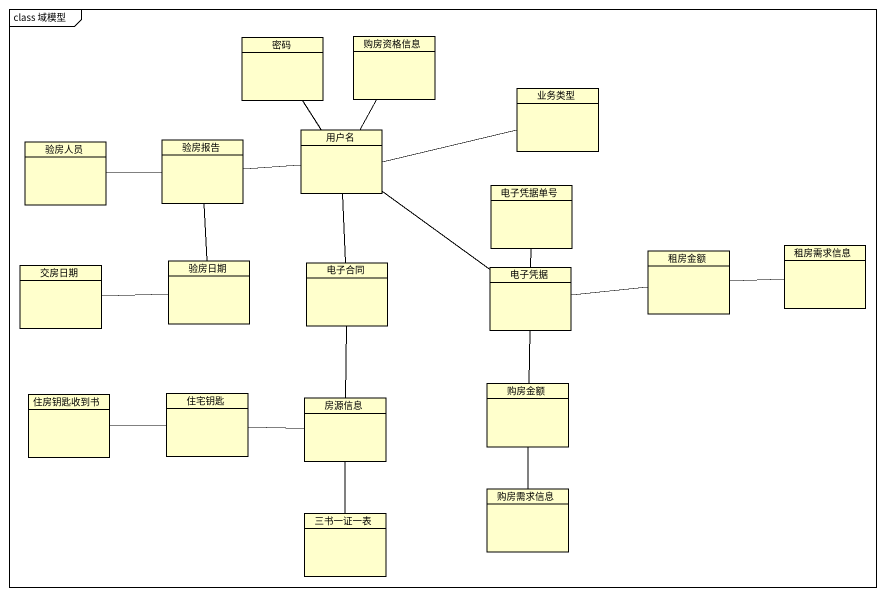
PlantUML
@startuml
mainframe class 域模型
hide circle
hide empty members
class 密码
class 购房资格信息
class 业务类型
class 用户名
class 验房人员
class 验房报告
class 电子凭据单号
class 租房金额
class 租房需求信息
class 交房日期
class 验房日期
class 电子合同
class 电子凭据
class 住房钥匙收到书
class 住宅钥匙
class 房源信息
class 购房金额
class 购房需求信息
class 三书一证一表
购房资格信息 -- 用户名
用户名 -up- 密码
用户名 -right- 业务类型
用户名 -- 电子凭据
验房报告 -right- 用户名
验房报告 -left- 验房人员
租房金额 -right- 租房需求信息
交房日期 -right- 验房日期
验房日期 -up- 验房报告
电子合同 -up- 用户名
电子凭据 -up- 电子凭据单号
电子凭据 -right- 租房金额
电子凭据 -- 购房金额
住房钥匙收到书 -right- 住宅钥匙
住宅钥匙 -right- 房源信息
房源信息 -up- 电子合同
购房金额 -- 购房需求信息
三书一证一表 -up- 房源信息
@enduml
